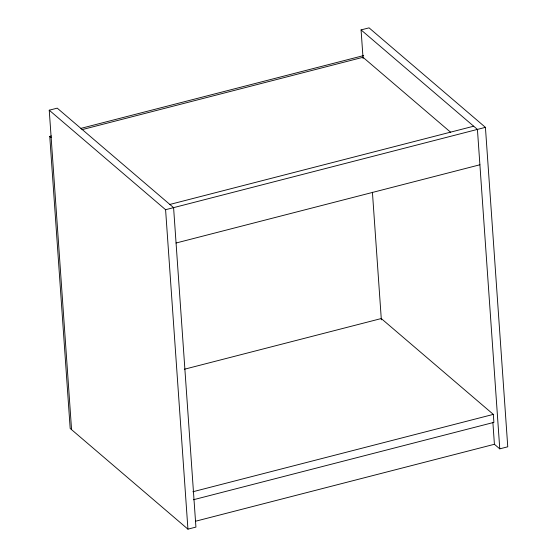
<?xml version="1.0" encoding="UTF-8"?>
<svg xmlns="http://www.w3.org/2000/svg" width="557" height="557" viewBox="0 0 557 557"><rect width="100%" height="100%" fill="white"/><g stroke="black" fill="none" stroke-linecap="round" stroke-linejoin="round"><path stroke-width="0.84" d="M71.575 429.649L49.239 110.202L57.232 108.149L173.589 207.65L195.925 527.089L187.932 529.15L70.182 428.458L49.761 136.395L51.446 135.964M363.08 58.555L361.075 29.911L369.068 27.85L485.426 127.351L507.761 446.798L499.768 448.851L494.477 444.333M80.904 128.375L363.7 55.561M81.872 129.677L363.408 57.183M169.843 204.447L473.68 126.202M49.239 110.202L165.589 209.704L485.426 127.351M176.061 243.012L479.904 164.775M184.311 369.263L381.26 318.548L493.328 414.387L493.892 422.373L193.411 499.747M192.854 491.761L493.328 414.387M195.625 521.213L494.414 444.277L492.875 422.303M361.075 29.911L477.426 129.412L499.768 448.851M362.99 57.287L450.571 132.19M49.761 136.395L51.153 137.586M372.424 192.235L381.35 319.836M165.589 209.704L187.932 529.15"/></g></svg>
